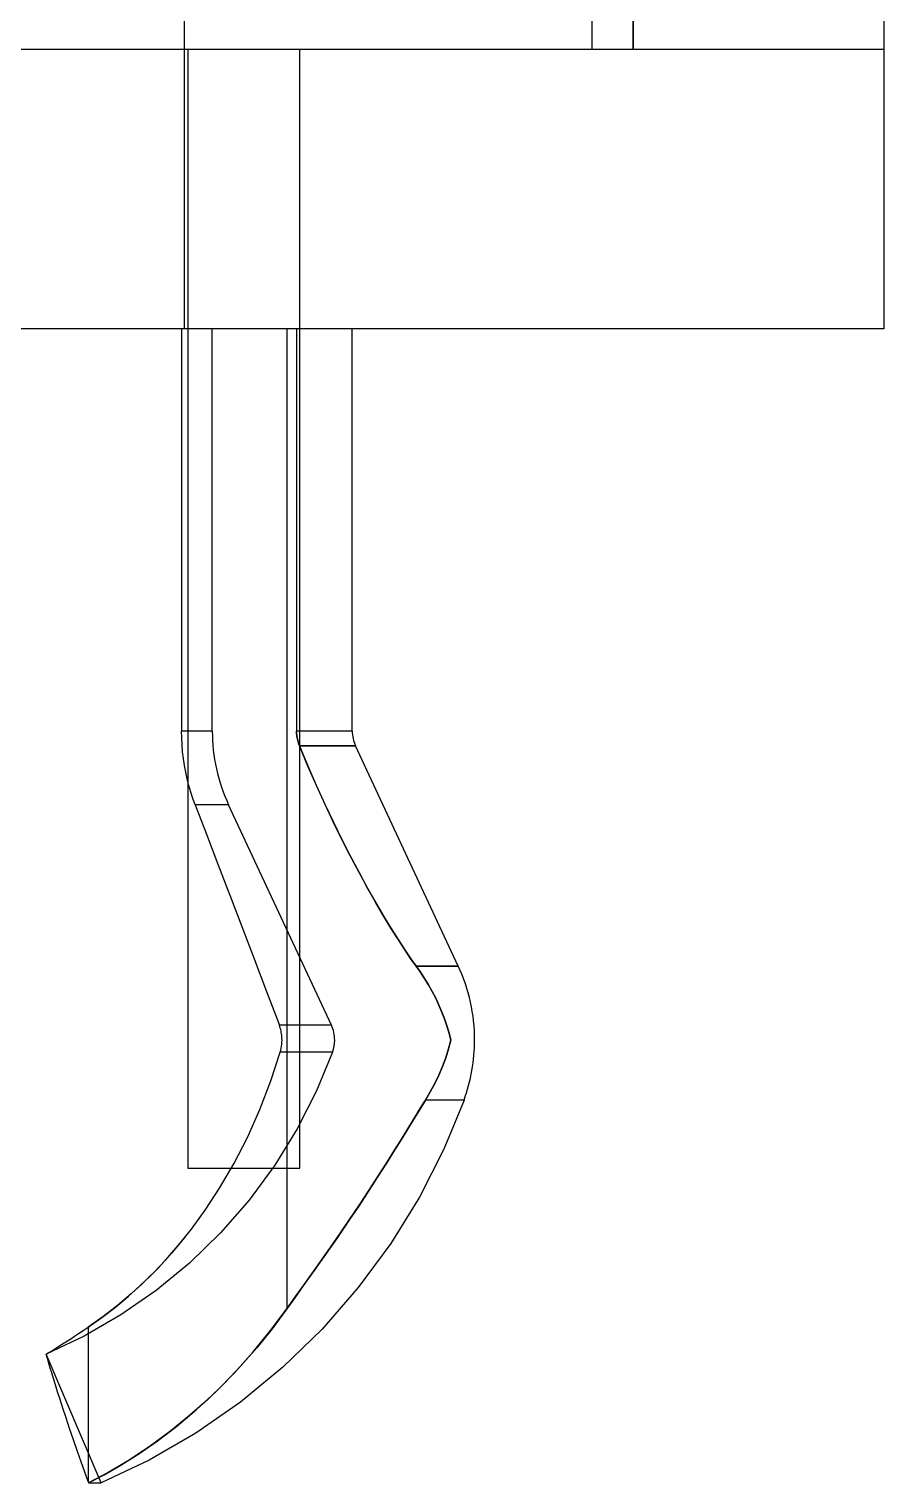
# Model space of a CAD drawing. Header units: millimetres. Extents: x 0 to 21.1, y -10.6 to 6.2.
# Drawn here: x 18.326 to 20.77, y -10.6 to -6.443 of the extents above; entities that cross this region are included whole.
import ezdxf

# ---------------------------------------------------------------- set-up
doc = ezdxf.new("R2010")
doc.units = ezdxf.units.MM
doc.layers.add('MAIN-1', color=7, linetype='Continuous')
doc.layers.add('MAIN-2', color=7, linetype='Continuous')

# ---------------------------------------------------------------- blocks, each defined once
blk = doc.blocks.new('D-Sub9 1.338168-2 right side')
at = {"layer": 'MAIN-1'}
for p, q in [((1.07, 1.3), (1.07, 0)), ((3.07, 1.3), (3.07, 0)), ((1.07, 0), (-8.03, 0)), ((1.0624, 0), (1.0624, -1.15)), ((3.07, 0), (1.07, 0)), ((1.3627, 0), (1.3627, -2.8026)), ((1.391, 0), (1.391, -1.15)), ((1.55, -1.15), (1.55, 0)), ((1.0627, -1.1697), (1.0624, -1.15)), ((1.391, -1.15), (1.391, -1.154)), ((1.55, -1.15), (1.391, -1.15)), ((1.391, -1.154), (1.3912, -1.1579)), ((1.3912, -1.1579), (1.3916, -1.1619)), ((1.3916, -1.1619), (1.392, -1.1658)), ((1.0637, -1.1894), (1.0627, -1.1697)), ((1.0653, -1.2091), (1.0637, -1.1894)), ((1.392, -1.1658), (1.3927, -1.1697)), ((1.3927, -1.1697), (1.3934, -1.1736)), ((1.3934, -1.1736), (1.3943, -1.1774)), ((1.3943, -1.1774), (1.3953, -1.1812)), ((1.3953, -1.1812), (1.3965, -1.185)), ((1.3965, -1.185), (1.3977, -1.1886)), ((1.3977, -1.1886), (1.3991, -1.1923)), ((1.4234, -1.2501), (1.3991, -1.1923)), ((1.3991, -1.1923), (1.5594, -1.1923)), ((1.8532, -1.8223), (1.5594, -1.1923)), ((1.0675, -1.2287), (1.0653, -1.2091)), ((1.0704, -1.2482), (1.0675, -1.2287)), ((1.074, -1.2676), (1.0704, -1.2482)), ((1.0781, -1.2868), (1.074, -1.2676)), ((1.0829, -1.3058), (1.0781, -1.2868)), ((1.4479, -1.3061), (1.4234, -1.2501)), ((1.08, -1.2945), (1.08, -2.4)), ((1.0884, -1.3246), (1.0829, -1.3058)), ((1.0944, -1.3431), (1.0884, -1.3246)), ((1.4725, -1.3602), (1.4479, -1.3061)), ((1.101, -1.3613), (1.0944, -1.3431)), ((1.101, -1.3613), (1.1332, -1.4451)), ((1.4966, -1.4112), (1.4725, -1.3602)), ((1.5198, -1.4585), (1.4966, -1.4112)), ((1.1332, -1.4451), (1.1661, -1.531)), ((1.5425, -1.5033), (1.5198, -1.4585)), ((1.1661, -1.531), (1.1998, -1.6189)), ((1.5696, -1.5548), (1.5425, -1.5033)), ((1.5696, -1.5548), (1.5425, -1.5033)), ((1.5944, -1.6002), (1.5696, -1.5548)), ((1.5944, -1.6002), (1.5696, -1.5548)), ((1.1998, -1.6189), (1.2341, -1.7089)), ((1.6176, -1.6413), (1.5944, -1.6002)), ((1.6176, -1.6413), (1.5944, -1.6002)), ((1.6402, -1.6799), (1.6176, -1.6413)), ((1.6402, -1.6799), (1.6176, -1.6413)), ((1.6609, -1.7139), (1.6402, -1.6799)), ((1.6609, -1.7139), (1.6402, -1.6799)), ((1.2341, -1.7089), (1.2693, -1.801)), ((1.6801, -1.7445), (1.6609, -1.7139)), ((1.6801, -1.7445), (1.6609, -1.7139)), ((1.6993, -1.7739), (1.6801, -1.7445)), ((1.6993, -1.7739), (1.6801, -1.7445)), ((1.7171, -1.8002), (1.6993, -1.7739)), ((1.7171, -1.8002), (1.6993, -1.7739)), ((1.2693, -1.801), (1.3051, -1.8951)), ((1.7328, -1.8223), (1.7171, -1.8002)), ((1.7328, -1.8223), (1.7171, -1.8002)), ((1.7328, -1.8223), (1.7451, -1.8398)), ((1.7328, -1.8223), (1.8532, -1.8223)), ((1.7451, -1.8398), (1.7568, -1.8577)), ((1.7568, -1.8577), (1.7681, -1.8761)), ((1.3051, -1.8951), (1.3417, -1.9913)), ((1.7681, -1.8761), (1.7787, -1.895)), ((1.7787, -1.895), (1.7887, -1.9142)), ((1.7887, -1.9142), (1.798, -1.9337)), ((1.798, -1.9337), (1.8064, -1.9534)), ((1.8064, -1.9534), (1.8141, -1.9733)), ((1.3432, -1.9953), (1.3417, -1.9913)), ((1.3444, -1.9994), (1.3432, -1.9953)), ((1.8141, -1.9733), (1.8209, -1.9934)), ((1.8209, -1.9934), (1.8268, -2.0135)), ((1.3456, -2.0035), (1.3444, -1.9994)), ((1.3466, -2.0077), (1.3456, -2.0035)), ((1.3474, -2.0119), (1.3466, -2.0077)), ((1.3481, -2.0162), (1.3474, -2.0119)), ((1.3487, -2.0205), (1.3481, -2.0162)), ((1.3491, -2.0249), (1.3487, -2.0205)), ((1.3493, -2.0292), (1.3491, -2.0249)), ((1.3492, -2.0394), (1.3494, -2.0336)), ((1.3494, -2.0336), (1.3493, -2.0292)), ((1.8317, -2.0336), (1.8253, -2.0589)), ((1.8268, -2.0135), (1.8317, -2.0336)), ((1.3178, -2.1498), (1.3444, -2.0679)), ((1.3444, -2.0679), (1.3459, -2.0624)), ((1.3459, -2.0624), (1.3471, -2.0568)), ((1.3471, -2.0568), (1.3481, -2.051)), ((1.3481, -2.051), (1.3488, -2.0453)), ((1.3488, -2.0453), (1.3492, -2.0394)), ((1.8253, -2.0589), (1.8175, -2.0841)), ((1.8083, -2.1091), (1.7978, -2.1338)), ((1.8175, -2.0841), (1.8083, -2.1091)), ((1.2862, -2.232), (1.3178, -2.1498)), ((1.7861, -2.1582), (1.7733, -2.1819)), ((1.7978, -2.1338), (1.7861, -2.1582)), ((1.7733, -2.1819), (1.7595, -2.2052)), ((1.2504, -2.3122), (1.2862, -2.232)), ((1.7458, -2.2274), (1.73, -2.2532)), ((1.7458, -2.2274), (1.73, -2.2532)), ((1.7595, -2.2052), (1.7458, -2.2274)), ((1.7595, -2.2052), (1.7458, -2.2274)), ((1.8696, -2.2052), (1.7595, -2.2052)), ((1.8696, -2.2052), (1.8118, -2.3457)), ((1.7123, -2.2823), (1.6927, -2.3142)), ((1.7123, -2.2823), (1.6927, -2.3142)), ((1.73, -2.2532), (1.7123, -2.2823)), ((1.73, -2.2532), (1.7123, -2.2823)), ((1.2115, -2.3879), (1.2504, -2.3122)), ((1.6927, -2.3142), (1.6713, -2.3487)), ((1.6927, -2.3142), (1.6713, -2.3487)), ((1.6713, -2.3487), (1.6483, -2.3855)), ((1.6713, -2.3487), (1.6483, -2.3855)), ((1.8118, -2.3457), (1.742, -2.4829)), ((1.08, -2.4), (1.2048, -2.4)), ((1.1709, -2.4574), (1.2115, -2.3879)), ((1.6483, -2.3855), (1.6236, -2.4241)), ((1.6483, -2.3855), (1.6236, -2.4241)), ((1.6236, -2.4241), (1.5977, -2.4642)), ((1.6236, -2.4241), (1.5977, -2.4642)), ((1.1301, -2.5196), (1.1709, -2.4574)), ((1.5977, -2.4642), (1.5705, -2.5053)), ((1.5977, -2.4642), (1.5705, -2.5053)), ((1.742, -2.4829), (1.6604, -2.6154)), ((1.0904, -2.5741), (1.1301, -2.5196)), ((1.5705, -2.5053), (1.5425, -2.5469)), ((1.5705, -2.5053), (1.5425, -2.5469)), ((1.0528, -2.621), (1.0904, -2.5741)), ((1.5425, -2.5469), (1.5076, -2.5979)), ((1.5076, -2.5979), (1.4736, -2.6467)), ((1.6604, -2.6154), (1.5675, -2.7415)), ((1.0172, -2.6618), (1.0528, -2.621)), ((1.4736, -2.6467), (1.4415, -2.6922)), ((0.9473, -2.733), (0.9825, -2.6985)), ((0.9825, -2.6985), (1.0172, -2.6618)), ((1.4415, -2.6922), (1.4119, -2.7337)), ((0.9108, -2.766), (0.9473, -2.733)), ((1.4119, -2.7337), (1.3856, -2.7706)), ((1.5675, -2.7415), (1.4643, -2.8599)), ((0.873, -2.7975), (0.9108, -2.766)), ((1.3856, -2.7706), (1.3627, -2.8026)), ((0.8344, -2.8271), (0.873, -2.7975)), ((1.3627, -2.8026), (1.3209, -2.8591)), ((0.768, -2.8728), (0.781, -2.8642)), ((0.781, -2.8642), (0.7952, -2.8547)), ((0.7952, -2.8547), (0.8344, -2.8271)), ((0.7952, -2.8547), (0.7952, -3.2961)), ((1.3209, -2.8591), (1.2772, -2.9134)), ((1.4643, -2.8599), (1.3516, -2.9694)), ((0.7054, -2.9132), (0.7118, -2.9092)), ((0.7118, -2.9092), (0.719, -2.9046)), ((0.719, -2.9046), (0.7269, -2.8995)), ((0.7269, -2.8995), (0.7357, -2.8939)), ((0.7357, -2.8939), (0.7454, -2.8876)), ((0.7454, -2.8876), (0.7561, -2.8806)), ((0.7561, -2.8806), (0.768, -2.8728)), ((0.675, -2.9322), (0.6753, -2.932)), ((0.6752, -2.9321), (0.675, -2.9322)), ((0.6752, -2.9328), (0.675, -2.9322)), ((0.675, -2.9322), (0.675, -2.9323)), ((0.675, -2.9323), (0.6751, -2.9327)), ((0.6751, -2.9327), (0.6753, -2.9332)), ((0.6758, -2.9318), (0.6752, -2.9321)), ((0.6758, -2.9348), (0.6752, -2.9328)), ((0.6753, -2.932), (0.6762, -2.9315)), ((0.6753, -2.9332), (0.6755, -2.9339)), ((0.6755, -2.9339), (0.6758, -2.9348)), ((0.6767, -2.9312), (0.6758, -2.9318)), ((0.6769, -2.9386), (0.6758, -2.9348)), ((0.6758, -2.9348), (0.6761, -2.936)), ((0.6762, -2.9315), (0.6778, -2.9305)), ((0.6781, -2.9303), (0.6767, -2.9312)), ((0.6785, -2.944), (0.6769, -2.9386)), ((0.6778, -2.9305), (0.6799, -2.9292)), ((0.6798, -2.9293), (0.6781, -2.9303)), ((0.6806, -2.9511), (0.6785, -2.944)), ((0.6819, -2.9279), (0.6798, -2.9293)), ((0.6799, -2.9292), (0.6827, -2.9275)), ((0.6799, -2.9487), (0.6799, -2.9487)), ((0.6799, -2.9487), (0.6799, -2.9488)), ((0.6799, -2.9488), (0.68, -2.9489)), ((0.68, -2.9489), (0.68, -2.949)), ((0.68, -2.949), (0.68, -2.949)), ((0.68, -2.949), (0.68, -2.9491)), ((0.6836, -2.9609), (0.6806, -2.9511)), ((0.6827, -2.9275), (0.686, -2.9254)), ((0.686, -2.9254), (0.69, -2.9229)), ((0.69, -2.9229), (0.6945, -2.9201)), ((0.6945, -2.9201), (0.6997, -2.9169)), ((0.6997, -2.9169), (0.7054, -2.9132)), ((1.2772, -2.9134), (1.2317, -2.9655)), ((0.687, -2.9722), (0.6836, -2.9609)), ((0.691, -2.9854), (0.687, -2.9722)), ((0.6959, -3.0014), (0.691, -2.9854)), ((1.2317, -2.9655), (1.1846, -3.0151)), ((1.3516, -2.9694), (1.2306, -3.0689)), ((0.7015, -3.0192), (0.6959, -3.0014)), ((0.7077, -3.0392), (0.7015, -3.0192)), ((1.1846, -3.0151), (1.136, -3.0623)), ((0.7149, -3.0617), (0.7077, -3.0392)), ((0.723, -3.0867), (0.7149, -3.0617)), ((1.136, -3.0623), (1.0853, -3.1074)), ((1.2306, -3.0689), (1.1028, -3.1576)), ((0.7319, -3.1139), (0.723, -3.0867)), ((0.742, -3.1441), (0.7319, -3.1139)), ((1.0853, -3.1074), (1.0315, -3.1512)), ((0.7532, -3.1772), (0.742, -3.1441)), ((1.1028, -3.1576), (0.9695, -3.2347)), ((1.0315, -3.1512), (0.9735, -3.1941)), ((0.7656, -3.2131), (0.7532, -3.1772)), ((0.9735, -3.1941), (0.9125, -3.2346)), ((0.7795, -3.2526), (0.7656, -3.2131)), ((0.9695, -3.2347), (0.8323, -3.3)), ((0.9125, -3.2346), (0.8524, -3.2704)), ((0.7952, -3.2961), (0.7795, -3.2526)), ((0.8524, -3.2704), (0.7966, -3.3)), ((0.7952, -3.2961), (0.7954, -3.2966)), ((0.7954, -3.2966), (0.7956, -3.2972)), ((0.7956, -3.2972), (0.7958, -3.2977)), ((0.7958, -3.2977), (0.796, -3.2983)), ((0.796, -3.2983), (0.7962, -3.2989)), ((0.7962, -3.2989), (0.7964, -3.2994)), ((0.7964, -3.2994), (0.7966, -3.3)), ((0.7966, -3.3), (0.8323, -3.3))]:
    blk.add_line(p, q, dxfattribs=at)
for centre, radius, start, end in [((1.65, -1.15), 0.1, 180, 205), ((1.4, -2.0336), 0.5, 0, 25), ((1.4, -2.0336), 0.5, 339.9289, 0)]:
    blk.add_arc(centre, radius, start, end, dxfattribs=at)
at = {"layer": 'MAIN-2'}
for p, q in [((2.2357, 0.8), (2.2357, 2.1)), ((2.3528, 0.8), (2.3528, 2.1)), ((2.3528, 2.1), (2.3528, 0.8)), ((1.07, 1.3), (1.07, 0)), ((-8.13, 0.8), (3.07, 0.8)), ((1.08, 0.8), (1.08, 0.8)), ((1.08, 0.8), (1.08, 0.8)), ((1.08, 0.8), (1.08, 0.8)), ((1.08, 0.8), (1.08, 0.8)), ((1.08, 0.8), (1.08, 0.8)), ((1.08, 0.8), (1.08, -1.2945)), ((1.4, 0.8), (1.4, 0.8)), ((1.4, 0.8), (1.4, 0.8)), ((1.4, 0.8), (1.4, 0.8)), ((1.4, 0.8), (1.4, 0.8)), ((1.4, 0.8), (1.4, 0.8)), ((1.4, -2.4), (1.4, 0.8)), ((3.07, 0.8), (3.07, 0.8)), ((3.07, 0.8), (3.07, 0.8)), ((1.3627, 0), (1.3627, -2.8026)), ((1.3627, 0), (1.3627, -2.8026)), ((1.3627, 0), (1.3627, -2.8026)), ((1.391, 0), (1.391, -1.15)), ((1.391, 0), (1.391, -1.15)), ((1.391, 0), (1.391, -1.15)), ((3.07, 0), (3.07, 0)), ((3.07, 0), (3.07, 0)), ((1.15, -1.15), (1.15, 0)), ((1.15, -1.15), (1.15, 0)), ((1.15, -1.15), (1.0624, -1.15)), ((1.15, -1.15), (1.0624, -1.15)), ((1.391, -1.154), (1.391, -1.15)), ((1.55, -1.15), (1.391, -1.15)), ((1.391, -1.15), (1.391, -1.154)), ((1.391, -1.154), (1.391, -1.15)), ((1.55, -1.15), (1.391, -1.15)), ((1.3912, -1.1579), (1.391, -1.154)), ((1.391, -1.154), (1.3912, -1.1579)), ((1.3912, -1.1579), (1.391, -1.154)), ((1.3916, -1.1619), (1.3912, -1.1579)), ((1.3912, -1.1579), (1.3916, -1.1619)), ((1.3916, -1.1619), (1.3912, -1.1579)), ((1.392, -1.1658), (1.3916, -1.1619)), ((1.3916, -1.1619), (1.392, -1.1658)), ((1.392, -1.1658), (1.3916, -1.1619)), ((1.3927, -1.1697), (1.392, -1.1658)), ((1.392, -1.1658), (1.3927, -1.1697)), ((1.3927, -1.1697), (1.392, -1.1658)), ((1.3934, -1.1736), (1.3927, -1.1697)), ((1.3927, -1.1697), (1.3934, -1.1736)), ((1.3934, -1.1736), (1.3927, -1.1697)), ((1.3943, -1.1774), (1.3934, -1.1736)), ((1.3934, -1.1736), (1.3943, -1.1774)), ((1.3943, -1.1774), (1.3934, -1.1736)), ((1.3953, -1.1812), (1.3943, -1.1774)), ((1.3943, -1.1774), (1.3953, -1.1812)), ((1.3953, -1.1812), (1.3943, -1.1774)), ((1.3965, -1.185), (1.3953, -1.1812)), ((1.3953, -1.1812), (1.3965, -1.185)), ((1.3965, -1.185), (1.3953, -1.1812)), ((1.3977, -1.1886), (1.3965, -1.185)), ((1.3965, -1.185), (1.3977, -1.1886)), ((1.3977, -1.1886), (1.3965, -1.185)), ((1.3991, -1.1923), (1.3977, -1.1886)), ((1.3977, -1.1886), (1.3991, -1.1923)), ((1.3991, -1.1923), (1.3977, -1.1886)), ((1.3991, -1.1923), (1.423, -1.2492)), ((1.5594, -1.1923), (1.3991, -1.1923)), ((1.4234, -1.2501), (1.3991, -1.1923)), ((1.3991, -1.1923), (1.423, -1.2492)), ((1.5594, -1.1923), (1.3991, -1.1923)), ((1.423, -1.2492), (1.4473, -1.3048)), ((1.423, -1.2492), (1.4473, -1.3048)), ((1.4479, -1.3061), (1.4234, -1.2501)), ((1.4473, -1.3048), (1.4719, -1.3589)), ((1.4473, -1.3048), (1.4719, -1.3589)), ((1.4725, -1.3602), (1.4479, -1.3061)), ((1.1968, -1.3613), (1.101, -1.3613)), ((1.1968, -1.3613), (1.101, -1.3613)), ((1.4906, -1.9913), (1.1968, -1.3613)), ((1.4906, -1.9913), (1.1968, -1.3613)), ((1.4719, -1.3589), (1.4962, -1.4102)), ((1.4719, -1.3589), (1.4962, -1.4102)), ((1.4967, -1.4112), (1.4725, -1.3602)), ((1.4962, -1.4102), (1.5196, -1.458)), ((1.4962, -1.4102), (1.5196, -1.458)), ((1.5198, -1.4585), (1.4967, -1.4112)), ((1.5196, -1.458), (1.5425, -1.5033)), ((1.5196, -1.458), (1.5425, -1.5033)), ((1.5425, -1.5033), (1.5198, -1.4585)), ((1.5425, -1.5033), (1.5695, -1.5546)), ((1.5425, -1.5033), (1.5695, -1.5546)), ((1.5695, -1.5546), (1.5942, -1.5999)), ((1.5695, -1.5546), (1.5942, -1.5999)), ((1.5942, -1.5999), (1.6176, -1.6412)), ((1.5942, -1.5999), (1.6176, -1.6412)), ((1.6176, -1.6412), (1.6405, -1.6804)), ((1.6176, -1.6412), (1.6405, -1.6804)), ((1.6405, -1.6804), (1.6615, -1.715)), ((1.6405, -1.6804), (1.6615, -1.715)), ((1.6615, -1.715), (1.681, -1.7459)), ((1.6615, -1.715), (1.681, -1.7459)), ((1.681, -1.7459), (1.7003, -1.7754)), ((1.681, -1.7459), (1.7003, -1.7754)), ((1.7003, -1.7754), (1.7178, -1.8011)), ((1.7003, -1.7754), (1.7178, -1.8011)), ((1.7178, -1.8011), (1.7328, -1.8223)), ((1.7178, -1.8011), (1.7328, -1.8223)), ((1.7451, -1.8398), (1.7328, -1.8223)), ((1.7328, -1.8223), (1.7451, -1.8398)), ((1.7451, -1.8398), (1.7328, -1.8223)), ((1.8532, -1.8223), (1.7328, -1.8223)), ((1.8532, -1.8223), (1.7328, -1.8223)), ((1.7568, -1.8577), (1.7451, -1.8398)), ((1.7451, -1.8398), (1.7568, -1.8577)), ((1.7568, -1.8577), (1.7451, -1.8398)), ((1.7681, -1.8761), (1.7568, -1.8577)), ((1.7568, -1.8577), (1.7681, -1.8761)), ((1.7681, -1.8761), (1.7568, -1.8577)), ((1.7787, -1.895), (1.7681, -1.8761)), ((1.7681, -1.8761), (1.7787, -1.895)), ((1.7787, -1.895), (1.7681, -1.8761)), ((1.7887, -1.9142), (1.7787, -1.895)), ((1.7787, -1.895), (1.7887, -1.9142)), ((1.7887, -1.9142), (1.7787, -1.895)), ((1.798, -1.9336), (1.7887, -1.9142)), ((1.7887, -1.9142), (1.798, -1.9337)), ((1.798, -1.9336), (1.7887, -1.9142)), ((1.8064, -1.9534), (1.798, -1.9336)), ((1.8064, -1.9534), (1.798, -1.9336)), ((1.798, -1.9337), (1.8064, -1.9534)), ((1.8141, -1.9733), (1.8064, -1.9534)), ((1.8064, -1.9534), (1.8141, -1.9733)), ((1.8141, -1.9733), (1.8064, -1.9534)), ((1.4906, -1.9913), (1.3417, -1.9913)), ((1.4906, -1.9913), (1.3417, -1.9913)), ((1.8209, -1.9934), (1.8141, -1.9733)), ((1.8141, -1.9733), (1.8209, -1.9934)), ((1.8209, -1.9934), (1.8141, -1.9733)), ((1.8268, -2.0135), (1.8209, -1.9934)), ((1.8209, -1.9934), (1.8268, -2.0135)), ((1.8268, -2.0135), (1.8209, -1.9934)), ((1.8253, -2.0589), (1.8317, -2.0336)), ((1.8317, -2.0336), (1.8253, -2.0589)), ((1.8253, -2.0589), (1.8317, -2.0336)), ((1.8317, -2.0336), (1.8268, -2.0135)), ((1.8268, -2.0135), (1.8317, -2.0336)), ((1.8317, -2.0336), (1.8268, -2.0135)), ((1.4939, -2.0679), (1.3444, -2.0679)), ((1.4939, -2.0679), (1.3444, -2.0679)), ((1.4939, -2.0679), (1.4483, -2.1788)), ((1.4939, -2.0679), (1.4483, -2.1788)), ((1.8175, -2.0841), (1.8253, -2.0589)), ((1.8253, -2.0589), (1.8175, -2.0841)), ((1.8175, -2.0841), (1.8253, -2.0589)), ((1.7978, -2.1338), (1.8083, -2.1091)), ((1.8083, -2.1091), (1.7978, -2.1338)), ((1.7978, -2.1338), (1.8083, -2.1091)), ((1.8083, -2.1091), (1.8175, -2.0841)), ((1.8175, -2.0841), (1.8083, -2.1091)), ((1.8083, -2.1091), (1.8175, -2.0841)), ((1.7733, -2.1819), (1.7861, -2.1582)), ((1.7861, -2.1582), (1.7733, -2.1819)), ((1.7733, -2.1819), (1.7861, -2.1582)), ((1.7861, -2.1582), (1.7978, -2.1338)), ((1.7978, -2.1338), (1.7861, -2.1582)), ((1.7861, -2.1582), (1.7978, -2.1338)), ((1.4483, -2.1788), (1.3931, -2.2872)), ((1.4483, -2.1788), (1.3931, -2.2872)), ((1.7595, -2.2052), (1.7733, -2.1819)), ((1.7733, -2.1819), (1.7595, -2.2052)), ((1.7595, -2.2052), (1.7733, -2.1819)), ((1.73, -2.2533), (1.7457, -2.2275)), ((1.73, -2.2533), (1.7457, -2.2275)), ((1.7457, -2.2275), (1.7595, -2.2052)), ((1.7457, -2.2275), (1.7595, -2.2052)), ((1.8696, -2.2052), (1.7595, -2.2052)), ((1.8696, -2.2052), (1.7595, -2.2052)), ((1.6926, -2.3143), (1.7122, -2.2824)), ((1.6926, -2.3143), (1.7122, -2.2824)), ((1.7122, -2.2824), (1.73, -2.2533)), ((1.7122, -2.2824), (1.73, -2.2533)), ((1.3931, -2.2872), (1.3287, -2.3917)), ((1.3931, -2.2872), (1.3287, -2.3917)), ((1.6713, -2.3488), (1.6926, -2.3143)), ((1.6713, -2.3488), (1.6926, -2.3143)), ((1.6482, -2.3855), (1.6713, -2.3488)), ((1.6482, -2.3855), (1.6713, -2.3488)), ((1.08, -2.4), (1.08, -2.4)), ((1.08, -2.4), (1.08, -2.4)), ((1.08, -2.4), (1.08, -2.4)), ((1.08, -2.4), (1.08, -2.4)), ((1.08, -2.4), (1.08, -2.4)), ((1.2048, -2.4), (1.4, -2.4)), ((1.3287, -2.3917), (1.2554, -2.4913)), ((1.3287, -2.3917), (1.2554, -2.4913)), ((1.4, -2.4), (1.4, -2.4)), ((1.4, -2.4), (1.4, -2.4)), ((1.4, -2.4), (1.4, -2.4)), ((1.4, -2.4), (1.4, -2.4)), ((1.4, -2.4), (1.4, -2.4)), ((1.6236, -2.4241), (1.6482, -2.3855)), ((1.6236, -2.4241), (1.6482, -2.3855)), ((1.5977, -2.4642), (1.6236, -2.4241)), ((1.5977, -2.4642), (1.6236, -2.4241)), ((1.2554, -2.4913), (1.1739, -2.5848)), ((1.2554, -2.4913), (1.1739, -2.5848)), ((1.5705, -2.5052), (1.5977, -2.4642)), ((1.5705, -2.5052), (1.5977, -2.4642)), ((1.5425, -2.5469), (1.5705, -2.5052)), ((1.5425, -2.5469), (1.5705, -2.5052)), ((1.5425, -2.5469), (1.5076, -2.5979)), ((1.5189, -2.5816), (1.5425, -2.5469)), ((1.5189, -2.5816), (1.5425, -2.5469)), ((1.0729, -2.5965), (1.0336, -2.6434)), ((1.1739, -2.5848), (1.0849, -2.6713)), ((1.1739, -2.5848), (1.0849, -2.6713)), ((1.4725, -2.6482), (1.4954, -2.6155)), ((1.4725, -2.6482), (1.4954, -2.6155)), ((1.5076, -2.5979), (1.4736, -2.6467)), ((1.4954, -2.6155), (1.5189, -2.5816)), ((1.4954, -2.6155), (1.5189, -2.5816)), ((1.0336, -2.6434), (0.996, -2.6846)), ((1.4736, -2.6467), (1.4415, -2.6922)), ((1.4506, -2.6794), (1.4725, -2.6482)), ((1.4506, -2.6794), (1.4725, -2.6482)), ((0.996, -2.6846), (0.9584, -2.7224)), ((1.0849, -2.6713), (0.9894, -2.7498)), ((1.0849, -2.6713), (0.9894, -2.7498)), ((1.4415, -2.6922), (1.4119, -2.7337)), ((1.4298, -2.7086), (1.4506, -2.6794)), ((1.4298, -2.7086), (1.4506, -2.6794)), ((0.9584, -2.7224), (0.9194, -2.7584)), ((1.4119, -2.7337), (1.3856, -2.7706)), ((1.3927, -2.7607), (1.4104, -2.7358)), ((1.3927, -2.7607), (1.4104, -2.7358)), ((1.4104, -2.7358), (1.4298, -2.7086)), ((1.4104, -2.7358), (1.4298, -2.7086)), ((0.9194, -2.7584), (0.879, -2.7927)), ((0.9894, -2.7498), (0.8885, -2.8198)), ((0.9894, -2.7498), (0.8885, -2.8198)), ((1.3856, -2.7706), (1.3627, -2.8026)), ((1.3627, -2.8026), (1.3767, -2.7829)), ((1.3627, -2.8026), (1.3767, -2.7829)), ((1.3767, -2.7829), (1.3927, -2.7607)), ((1.3767, -2.7829), (1.3927, -2.7607)), ((0.8885, -2.8198), (0.7833, -2.8807)), ((0.8885, -2.8198), (0.7833, -2.8807)), ((0.8374, -2.8249), (0.7952, -2.8547)), ((0.879, -2.7927), (0.8374, -2.8249)), ((1.3168, -2.8644), (1.3627, -2.8026)), ((1.3168, -2.8644), (1.3627, -2.8026)), ((1.3627, -2.8026), (1.3209, -2.8591)), ((0.7952, -2.8547), (0.7952, -3.2961)), ((0.7952, -2.8547), (0.7952, -3.2961)), ((0.7952, -2.8547), (0.7952, -3.2961)), ((1.2672, -2.9252), (1.3168, -2.8644)), ((1.2672, -2.9252), (1.3168, -2.8644)), ((1.3209, -2.8591), (1.2772, -2.9134)), ((0.7833, -2.8807), (0.675, -2.9322)), ((0.7833, -2.8807), (0.675, -2.9322)), ((0.8323, -3.3), (0.675, -2.9322)), ((0.8323, -3.3), (0.675, -2.9322)), ((1.2145, -2.9841), (1.2672, -2.9252)), ((1.2145, -2.9841), (1.2672, -2.9252)), ((1.2772, -2.9134), (1.2317, -2.9655)), ((1.1598, -3.0397), (1.2145, -2.9841)), ((1.1598, -3.0397), (1.2145, -2.9841)), ((1.2317, -2.9655), (1.1846, -3.0151)), ((1.1846, -3.0151), (1.136, -3.0623)), ((1.136, -3.0623), (1.0853, -3.1074)), ((1.1039, -3.0914), (1.1598, -3.0397)), ((1.1039, -3.0914), (1.1598, -3.0397)), ((1.0853, -3.1074), (1.0315, -3.1512)), ((1.0478, -3.1384), (1.1039, -3.0914)), ((1.0478, -3.1384), (1.1039, -3.0914)), ((1.0315, -3.1512), (0.9735, -3.1941)), ((0.9927, -3.1804), (1.0478, -3.1384)), ((0.9927, -3.1804), (1.0478, -3.1384)), ((0.9735, -3.1941), (0.9125, -3.2346)), ((0.9396, -3.2172), (0.9927, -3.1804)), ((0.9396, -3.2172), (0.9927, -3.1804)), ((0.9125, -3.2346), (0.8524, -3.2704)), ((0.8889, -3.2491), (0.9396, -3.2172)), ((0.8889, -3.2491), (0.9396, -3.2172)), ((0.8524, -3.2704), (0.7966, -3.3)), ((0.7966, -3.3), (0.8412, -3.2766)), ((0.7966, -3.3), (0.8412, -3.2766)), ((0.8412, -3.2766), (0.8889, -3.2491)), ((0.8412, -3.2766), (0.8889, -3.2491))]:
    blk.add_line(p, q, dxfattribs=at)
for centre, radius, start, end in [((1.65, -1.15), 0.5, 180, 205), ((1.65, -1.15), 0.5, 180, 205), ((1.4, -2.0336), 0.1, 0, 25), ((1.4, -2.0336), 0.1, 0, 25), ((1.4, -2.0336), 0.1, 339.9287, 0), ((1.4, -2.0336), 0.1, 339.9287, 0)]:
    blk.add_arc(centre, radius, start, end, dxfattribs=at)

msp = doc.modelspace()

# ---------------------------------------------------------------- block references
msp.add_blockref('D-Sub9 1.338168-2 right side', (17.7, -7.3))

doc.saveas('drawing.dxf')
